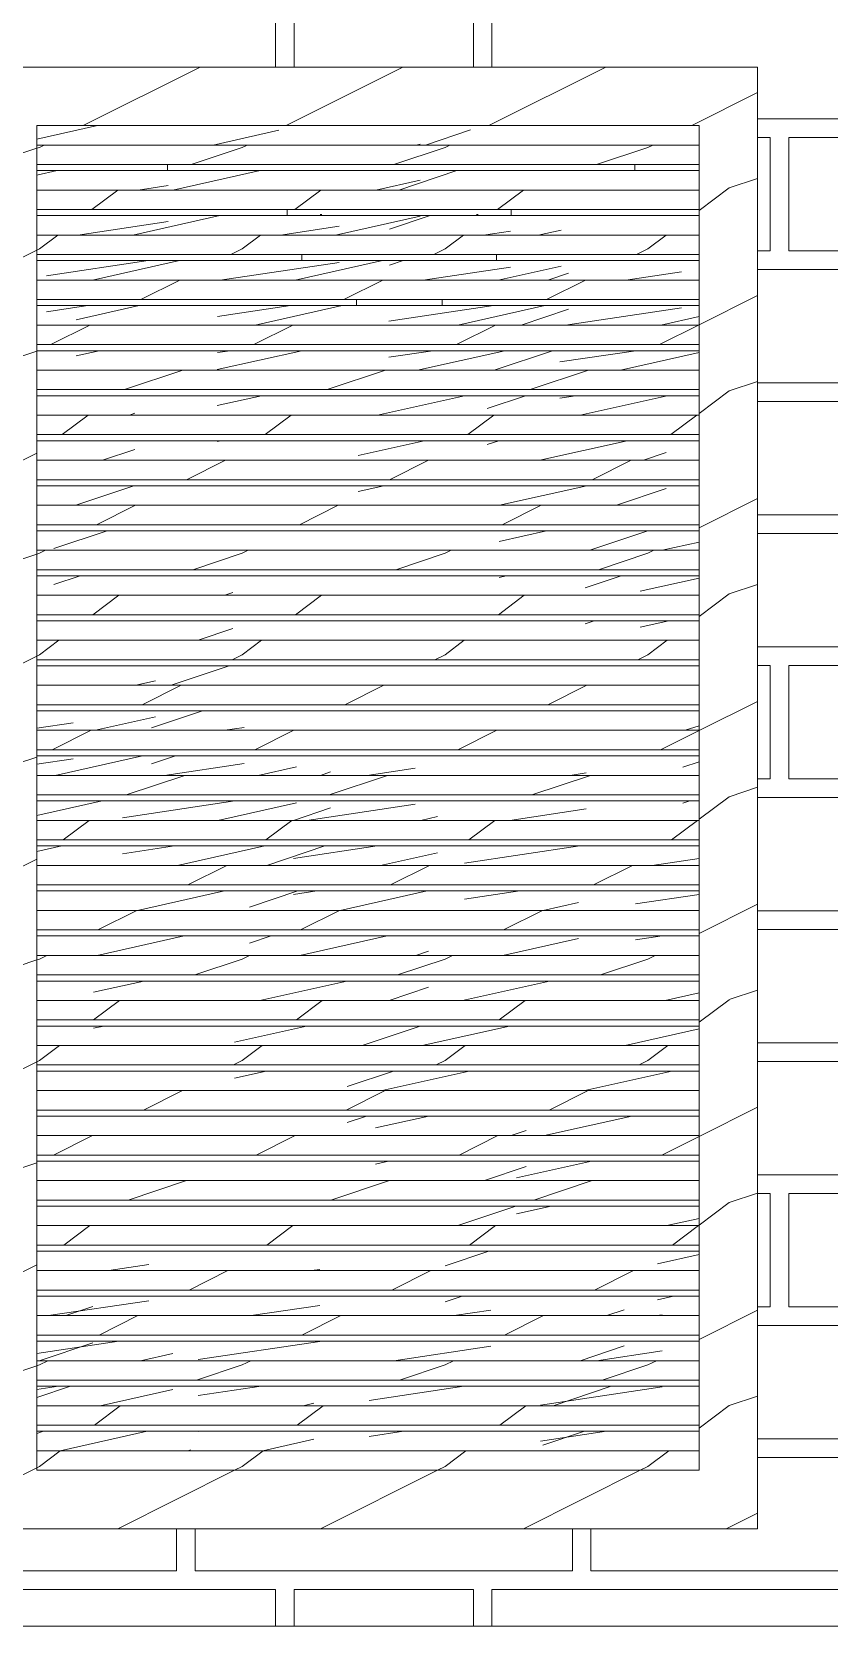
# Model space of a CAD drawing. Header units: millimetres. Extents: x 13463 to 25661, y -8446 to 5210.
# Drawn here: x 15217 to 15626, y 160 to 978 of the extents above; entities that cross this region are included whole.
import ezdxf

# ---------------------------------------------------------------- set-up
doc = ezdxf.new("R2010")
doc.units = ezdxf.units.MM
doc.layers.add('A-GENM', color=13, linetype='Continuous', lineweight=9)
doc.layers.add('G-IMPT', color=8, linetype='Continuous', lineweight=9)
pattern_1 = [(216.87, (13388.3, -247.58), (312.37463, 208.25056), [52.063, -468.563]), (206.565, (13450.776, -278.82), (-104.1248, -104.12465), [116.415, -116.415]), (198.435, (13450.776, -330.88), (-208.2495, -104.1248), [65.854, -263.418])]

# ---------------------------------------------------------------- blocks, each defined once
blk = doc.blocks.new('CRT_MGN_COZ_Fogão a lenha completo - CRT_MGN_COZ_Fogão a lenha completo-5005769-VISTA FRONTAL BANCADA CHURRASQUEIRA')
at = {"layer": 'A-GENM'}
h = blk.add_hatch(dxfattribs=at)
h.set_pattern_fill('FP_64', color=256, style=0, pattern_type=2)
h.set_pattern_definition([(180, (15189.65, 594.52), (-3e-14, 270.937), [193.675, -9.525]), (180, (15189.65, 652.73), (3e-14, 270.937), [193.675, -9.525]), (90, (15189.65, 594.52), (203.2, -1e-14), [58.21, -212.728]), (90, (14995.98, 594.52), (203.2, -1e-14), [58.21, -212.728]), (180, (15037.25, 662.26), (3e-14, 270.937), [193.675, -9.525, 92.075, -9.525]), (180, (15037.25, 720.47), (3e-14, 270.937), [193.675, -9.525, 92.075, -9.525]), (90, (15037.25, 662.26), (304.8, -2e-14), [58.21, -212.73]), (90, (14843.58, 662.26), (304.8, -2e-14), [58.21, -212.73]), (90, (14834.05, 662.26), (304.8, -2e-14), [58.21, -212.73]), (90, (14741.98, 662.26), (304.8, -2e-14), [58.21, -212.728]), (180, (15088.05, 730), (3e-14, 270.937), [193.675, -9.525]), (180, (15088.05, 788.2), (3e-14, 270.937), [193.675, -9.525]), (90, (15088.05, 730), (203.2, -1e-14), [58.21, -212.728]), (90, (14894.38, 730), (203.2, -1e-14), [58.21, -212.728]), (180, (15037.25, 797.73), (-3e-14, 270.937), [193.675, -9.525, 92.075, -9.525]), (180, (15037.25, 855.94), (3e-14, 270.937), [193.675, -9.525, 92.075, -9.525]), (90, (15037.25, 797.73), (304.8, -2e-14), [58.21, -212.73]), (90, (14843.58, 797.73), (304.8, -2e-14), [58.21, -212.73]), (90, (14834.05, 797.73), (304.8, -2e-14), [58.21, -212.73]), (90, (14741.98, 797.73), (304.8, -2e-14), [58.21, -212.728])])
h.paths.add_polyline_path([(16489.65, 160), (16489.65, 1010), (13889.65, 1010), (13889.65, 160), (15835.83, 160)])
h.paths.add_polyline_path([(13939.65, 210), (13934.65, 210), (13934.65, 960), (14334.65, 960), (14334.65, 952.73), (14339.65, 952.73), (14339.65, 960), (14739.65, 960), (14739.65, 210), (13964.65, 210)])
h.paths.add_polyline_path([(15189.65, 210), (14784.65, 210), (14784.65, 960), (15184.65, 960), (15184.65, 952.73), (15189.65, 952.73), (15189.65, 960), (15589.65, 960), (15589.65, 210), (15219.65, 210)])
h.paths.add_polyline_path([(15664.65, 210), (15634.65, 210), (15634.65, 960), (16034.65, 960), (16034.65, 952.73), (16039.65, 952.73), (16039.65, 960), (16439.65, 960), (16439.65, 210), (15835.83, 210)])
h = blk.add_hatch(dxfattribs=at)
h.set_pattern_fill('FP_33', color=256, style=0, pattern_type=2)
h.set_pattern_definition(pattern_1)
h.paths.add_polyline_path([(15189.65, 210), (15589.65, 210), (15589.65, 960), (15189.65, 960), (15189.65, 217.46)])
h.paths.add_polyline_path([(15501.15, 240), (15219.65, 240), (15219.65, 930), (15559.65, 930), (15559.65, 240)])
h = blk.add_hatch(dxfattribs=at)
h.set_pattern_fill('FP_61', color=256, style=0, pattern_type=2)
h.set_pattern_definition([(198.542, (13388.301, 122.267), (294.40488, 87.105235), [43.93, -395.373]), (192.604, (13450.776, 108.297), (-135.85854, -53.66103), [106.696, -106.696]), (188.479, (13450.776, 85.014), (-224.54794, -48.99643), [63.165, -252.661])])
h.paths.add_polyline_path([(15559.65, 920), (15559.65, 930), (15219.65, 930), (15219.65, 920), (15549.65, 920)])
h = blk.add_hatch(dxfattribs=at)
h.set_pattern_fill('FP_33', color=256, style=0, pattern_type=2)
h.set_pattern_definition(pattern_1)
h.paths.add_polyline_path([(15219.65, 910), (15559.65, 910), (15559.65, 920), (15219.65, 920), (15219.65, 919.53)])
h = blk.add_hatch(dxfattribs=at)
h.set_pattern_fill('FP_32', color=256, style=0, pattern_type=2)
h.set_pattern_definition([(198.542, (13388.301, 103.784), (294.40488, 87.105235), [43.93, -395.373]), (192.604, (13450.776, 89.814), (-135.85854, -53.66103), [106.696, -106.696]), (188.479, (13450.776, 66.531), (-224.54794, -48.99643), [63.165, -252.661])])
h.paths.add_polyline_path([(15559.65, 896.9), (15559.65, 906.9), (15219.65, 906.9), (15219.65, 896.9), (15542.99, 896.9)])
h = blk.add_hatch(dxfattribs=at)
h.set_pattern_fill('FP_33', color=256, style=0, pattern_type=2)
h.set_pattern_definition(pattern_1)
h.paths.add_polyline_path([(15407.02, 886.9), (15559.65, 886.9), (15559.65, 896.9), (15219.65, 896.9), (15219.65, 886.9), (15396.56, 886.9)])
h = blk.add_hatch(dxfattribs=at)
h.set_pattern_fill('FP_34', color=256, style=0, pattern_type=2)
h.set_pattern_definition([(198.542, (13388.301, 85.301), (294.40488, 87.105235), [43.93, -395.373]), (192.604, (13450.776, 71.33), (-135.85854, -53.66103), [106.696, -106.696]), (188.479, (13450.776, 48.048), (-224.54794, -48.99643), [63.165, -252.661])])
h.paths.add_polyline_path([(15559.65, 873.79), (15559.65, 883.79), (15219.65, 883.79), (15219.65, 873.79), (15542.99, 873.79)])
h = blk.add_hatch(dxfattribs=at)
h.set_pattern_fill('FP_33', color=256, style=0, pattern_type=2)
h.set_pattern_definition(pattern_1)
h.paths.add_polyline_path([(15559.65, 863.79), (15559.65, 873.79), (15219.65, 873.79), (15219.65, 863.79), (15542.99, 863.79)])
h = blk.add_hatch(dxfattribs=at)
h.set_pattern_fill('FP_35', color=256, style=0, pattern_type=2)
h.set_pattern_definition([(198.542, (13388.301, 66.818), (294.40488, 87.105235), [43.93, -395.373]), (192.604, (13450.776, 52.848), (-135.85854, -53.66103), [106.696, -106.696]), (188.479, (13450.776, 29.565), (-224.54794, -48.99643), [63.165, -252.661])])
h.paths.add_polyline_path([(15459.32, 850.69), (15559.65, 850.69), (15559.65, 860.69), (15219.65, 860.69), (15219.65, 850.69), (15417.48, 850.69)])
h = blk.add_hatch(dxfattribs=at)
h.set_pattern_fill('FP_33', color=256, style=0, pattern_type=2)
h.set_pattern_definition(pattern_1)
h.paths.add_polyline_path([(15559.65, 840.69), (15559.65, 850.69), (15219.65, 850.69), (15219.65, 840.69), (15501.15, 840.69)])
h = blk.add_hatch(dxfattribs=at)
h.set_pattern_fill('FP_36', color=256, style=0, pattern_type=2)
h.set_pattern_definition([(198.542, (13388.301, 48.336), (294.40488, 87.105235), [43.93, -395.373]), (192.604, (13450.776, 34.366), (-135.85854, -53.66103), [106.696, -106.696]), (188.479, (13450.776, 11.083), (-224.54794, -48.99643), [63.165, -252.661])])
h.paths.add_polyline_path([(15559.65, 827.59), (15559.65, 837.59), (15219.65, 837.59), (15219.65, 827.59), (15501.15, 827.59)])
h = blk.add_hatch(dxfattribs=at)
h.set_pattern_fill('FP_33', color=256, style=0, pattern_type=2)
h.set_pattern_definition(pattern_1)
h.paths.add_polyline_path([(15559.65, 817.59), (15559.65, 827.59), (15219.65, 827.59), (15219.65, 817.59), (15501.15, 817.59)])
h = blk.add_hatch(dxfattribs=at)
h.set_pattern_fill('FP_37', color=256, style=0, pattern_type=2)
h.set_pattern_definition([(198.542, (13388.301, 29.853), (294.40488, 87.105235), [43.93, -395.373]), (192.604, (13450.776, 15.883), (-135.85854, -53.66103), [106.696, -106.696]), (188.479, (13450.776, -7.4), (-224.54794, -48.99643), [63.165, -252.661])])
h.paths.add_polyline_path([(15559.65, 804.48), (15559.65, 814.48), (15219.65, 814.48), (15219.65, 804.48), (15501.15, 804.48)])
h = blk.add_hatch(dxfattribs=at)
h.set_pattern_fill('FP_33', color=256, style=0, pattern_type=2)
h.set_pattern_definition(pattern_1)
h.paths.add_polyline_path([(15559.65, 794.48), (15559.65, 804.48), (15219.65, 804.48), (15219.65, 794.48), (15501.15, 794.48)])
h = blk.add_hatch(dxfattribs=at)
h.set_pattern_fill('FP_38', color=256, style=0, pattern_type=2)
h.set_pattern_definition([(198.542, (13388.301, 11.37), (294.40488, 87.105235), [43.93, -395.373]), (192.604, (13450.776, -2.6), (-135.85854, -53.66103), [106.696, -106.696]), (188.479, (13450.776, -25.883), (-224.54794, -48.99643), [63.165, -252.661])])
h.paths.add_polyline_path([(15559.65, 781.38), (15559.65, 791.38), (15219.65, 791.38), (15219.65, 781.38), (15501.15, 781.38)])
h = blk.add_hatch(dxfattribs=at)
h.set_pattern_fill('FP_33', color=256, style=0, pattern_type=2)
h.set_pattern_definition(pattern_1)
h.paths.add_polyline_path([(15559.65, 771.38), (15559.65, 781.38), (15219.65, 781.38), (15219.65, 771.38), (15501.15, 771.38)])
h = blk.add_hatch(dxfattribs=at)
h.set_pattern_fill('FP_39', color=256, style=0, pattern_type=2)
h.set_pattern_definition([(198.542, (13388.301, -7.113), (294.40488, 87.105235), [43.93, -395.373]), (192.604, (13450.776, -21.083), (-135.85854, -53.66103), [106.696, -106.696]), (188.479, (13450.776, -44.366), (-224.54794, -48.99643), [63.165, -252.661])])
h.paths.add_polyline_path([(15559.65, 758.28), (15559.65, 768.28), (15219.65, 768.28), (15219.65, 758.28), (15501.15, 758.28)])
h = blk.add_hatch(dxfattribs=at)
h.set_pattern_fill('FP_33', color=256, style=0, pattern_type=2)
h.set_pattern_definition(pattern_1)
h.paths.add_polyline_path([(15559.65, 748.28), (15559.65, 758.28), (15219.65, 758.28), (15219.65, 748.28), (15501.15, 748.28)])
h = blk.add_hatch(dxfattribs=at)
h.set_pattern_fill('FP_40', color=256, style=0, pattern_type=2)
h.set_pattern_definition([(198.542, (13388.301, -25.595), (294.40488, 87.105235), [43.93, -395.373]), (192.604, (13450.776, -39.565), (-135.85854, -53.66103), [106.696, -106.696]), (188.479, (13450.776, -62.848), (-224.54794, -48.99643), [63.165, -252.661])])
h.paths.add_polyline_path([(15559.65, 735.17), (15559.65, 745.17), (15219.65, 745.17), (15219.65, 735.17), (15501.15, 735.17)])
h = blk.add_hatch(dxfattribs=at)
h.set_pattern_fill('FP_33', color=256, style=0, pattern_type=2)
h.set_pattern_definition(pattern_1)
h.paths.add_polyline_path([(15501.15, 725.17), (15559.65, 725.17), (15559.65, 735.17), (15219.65, 735.17), (15219.65, 725.17)])
h = blk.add_hatch(dxfattribs=at)
h.set_pattern_fill('FP_41', color=256, style=0, pattern_type=2)
h.set_pattern_definition([(198.542, (13388.301, -44.078), (294.40488, 87.105235), [43.93, -395.373]), (192.604, (13450.776, -58.048), (-135.85854, -53.66103), [106.696, -106.696]), (188.479, (13450.776, -81.331), (-224.54794, -48.99643), [63.165, -252.661])])
h.paths.add_polyline_path([(15501.15, 712.07), (15559.65, 712.07), (15559.65, 722.07), (15219.65, 722.07), (15219.65, 712.07)])
h = blk.add_hatch(dxfattribs=at)
h.set_pattern_fill('FP_33', color=256, style=0, pattern_type=2)
h.set_pattern_definition(pattern_1)
h.paths.add_polyline_path([(15501.15, 702.07), (15559.65, 702.07), (15559.65, 712.07), (15219.65, 712.07), (15219.65, 702.07)])
h = blk.add_hatch(dxfattribs=at)
h.set_pattern_fill('FP_42', color=256, style=0, pattern_type=2)
h.set_pattern_definition([(198.542, (13388.301, -62.561), (294.40488, 87.105235), [43.93, -395.373]), (192.604, (13450.776, -76.53), (-135.85854, -53.66103), [106.696, -106.696]), (188.479, (13450.776, -99.814), (-224.54794, -48.99643), [63.165, -252.661])])
h.paths.add_polyline_path([(15501.15, 688.97), (15559.65, 688.97), (15559.65, 698.97), (15219.65, 698.97), (15219.65, 688.97)])
h = blk.add_hatch(dxfattribs=at)
h.set_pattern_fill('FP_33', color=256, style=0, pattern_type=2)
h.set_pattern_definition(pattern_1)
h.paths.add_polyline_path([(15501.15, 678.97), (15559.65, 678.97), (15559.65, 688.97), (15219.65, 688.97), (15219.65, 678.97)])
h = blk.add_hatch(dxfattribs=at)
h.set_pattern_fill('FP_43', color=256, style=0, pattern_type=2)
h.set_pattern_definition([(198.542, (13388.301, -81.044), (294.40488, 87.105235), [43.93, -395.373]), (192.604, (13450.776, -95.014), (-135.85854, -53.66103), [106.696, -106.696]), (188.479, (13450.776, -118.297), (-224.54794, -48.99643), [63.165, -252.661])])
h.paths.add_polyline_path([(15501.15, 665.86), (15559.65, 665.86), (15559.65, 675.86), (15219.65, 675.86), (15219.65, 665.86)])
h = blk.add_hatch(dxfattribs=at)
h.set_pattern_fill('FP_33', color=256, style=0, pattern_type=2)
h.set_pattern_definition(pattern_1)
h.paths.add_polyline_path([(15501.15, 655.86), (15559.65, 655.86), (15559.65, 665.86), (15219.65, 665.86), (15219.65, 655.86)])
h = blk.add_hatch(dxfattribs=at)
h.set_pattern_fill('FP_44', color=256, style=0, pattern_type=2)
h.set_pattern_definition([(198.542, (13388.301, -99.527), (294.40488, 87.105235), [43.93, -395.373]), (192.604, (13450.776, -113.496), (-135.85854, -53.66103), [106.696, -106.696]), (188.479, (13450.776, -136.779), (-224.54794, -48.99643), [63.165, -252.661])])
h.paths.add_polyline_path([(15501.15, 642.76), (15559.65, 642.76), (15559.65, 652.76), (15219.65, 652.76), (15219.65, 642.76)])
h = blk.add_hatch(dxfattribs=at)
h.set_pattern_fill('FP_33', color=256, style=0, pattern_type=2)
h.set_pattern_definition(pattern_1)
h.paths.add_polyline_path([(15501.15, 632.76), (15559.65, 632.76), (15559.65, 642.76), (15219.65, 642.76), (15219.65, 632.76)])
h = blk.add_hatch(dxfattribs=at)
h.set_pattern_fill('FP_45', color=256, style=0, pattern_type=2)
h.set_pattern_definition([(198.542, (13388.301, -118.009), (294.40488, 87.105235), [43.93, -395.373]), (192.604, (13450.776, -131.98), (-135.85854, -53.66103), [106.696, -106.696]), (188.479, (13450.776, -155.262), (-224.54794, -48.99643), [63.165, -252.661])])
h.paths.add_polyline_path([(15501.15, 619.66), (15559.65, 619.66), (15559.65, 629.66), (15219.65, 629.66), (15219.65, 619.66)])
h = blk.add_hatch(dxfattribs=at)
h.set_pattern_fill('FP_33', color=256, style=0, pattern_type=2)
h.set_pattern_definition(pattern_1)
h.paths.add_polyline_path([(15501.15, 609.66), (15559.65, 609.66), (15559.65, 619.66), (15219.65, 619.66), (15219.65, 609.66)])
h = blk.add_hatch(dxfattribs=at)
h.set_pattern_fill('FP_46', color=256, style=0, pattern_type=2)
h.set_pattern_definition([(198.542, (13388.301, -136.492), (294.40488, 87.105235), [43.93, -395.373]), (192.604, (13450.776, -150.462), (-135.85854, -53.66103), [106.696, -106.696]), (188.479, (13450.776, -173.745), (-224.54794, -48.99643), [63.165, -252.661])])
h.paths.add_polyline_path([(15219.65, 596.55), (15559.65, 596.55), (15559.65, 606.55), (15219.65, 606.55)])
h = blk.add_hatch(dxfattribs=at)
h.set_pattern_fill('FP_33', color=256, style=0, pattern_type=2)
h.set_pattern_definition(pattern_1)
h.paths.add_polyline_path([(15501.15, 586.55), (15559.65, 586.55), (15559.65, 596.55), (15219.65, 596.55), (15219.65, 586.55)])
h = blk.add_hatch(dxfattribs=at)
h.set_pattern_fill('FP_47', color=256, style=0, pattern_type=2)
h.set_pattern_definition([(198.542, (13388.301, -154.975), (294.40488, 87.105235), [43.93, -395.373]), (192.604, (13450.776, -168.945), (-135.85854, -53.66103), [106.696, -106.696]), (188.479, (13450.776, -192.228), (-224.54794, -48.99643), [63.165, -252.661])])
h.paths.add_polyline_path([(15501.15, 573.45), (15559.65, 573.45), (15559.65, 583.45), (15219.65, 583.45), (15219.65, 573.45)])
h = blk.add_hatch(dxfattribs=at)
h.set_pattern_fill('FP_33', color=256, style=0, pattern_type=2)
h.set_pattern_definition(pattern_1)
h.paths.add_polyline_path([(15501.15, 563.45), (15559.65, 563.45), (15559.65, 573.45), (15219.65, 573.45), (15219.65, 563.45)])
h = blk.add_hatch(dxfattribs=at)
h.set_pattern_fill('FP_48', color=256, style=0, pattern_type=2)
h.set_pattern_definition([(198.542, (13388.301, -173.458), (294.40488, 87.105235), [43.93, -395.373]), (192.604, (13450.776, -187.427), (-135.85854, -53.66103), [106.696, -106.696]), (188.479, (13450.776, -210.71), (-224.54794, -48.99643), [63.165, -252.661])])
h.paths.add_polyline_path([(15501.15, 550.34), (15559.65, 550.34), (15559.65, 560.34), (15219.65, 560.34), (15219.65, 550.34)])
h = blk.add_hatch(dxfattribs=at)
h.set_pattern_fill('FP_33', color=256, style=0, pattern_type=2)
h.set_pattern_definition(pattern_1)
h.paths.add_polyline_path([(15501.15, 540.34), (15559.65, 540.34), (15559.65, 550.34), (15219.65, 550.34), (15219.65, 540.34)])
h = blk.add_hatch(dxfattribs=at)
h.set_pattern_fill('FP_49', color=256, style=0, pattern_type=2)
h.set_pattern_definition([(198.542, (13388.301, -191.94), (294.40488, 87.105235), [43.93, -395.373]), (192.604, (13450.776, -205.91), (-135.85854, -53.66103), [106.696, -106.696]), (188.479, (13450.776, -229.193), (-224.54794, -48.99643), [63.165, -252.661])])
h.paths.add_polyline_path([(15501.15, 527.24), (15559.65, 527.24), (15559.65, 537.24), (15219.65, 537.24), (15219.65, 527.24)])
h = blk.add_hatch(dxfattribs=at)
h.set_pattern_fill('FP_33', color=256, style=0, pattern_type=2)
h.set_pattern_definition(pattern_1)
h.paths.add_polyline_path([(15501.15, 517.24), (15559.65, 517.24), (15559.65, 527.24), (15219.65, 527.24), (15219.65, 517.24)])
h = blk.add_hatch(dxfattribs=at)
h.set_pattern_fill('FP_50', color=256, style=0, pattern_type=2)
h.set_pattern_definition([(198.542, (13388.301, -210.423), (294.40488, 87.105235), [43.93, -395.373]), (192.604, (13450.776, -224.393), (-135.85854, -53.66103), [106.696, -106.696]), (188.479, (13450.776, -247.676), (-224.54794, -48.99643), [63.165, -252.661])])
h.paths.add_polyline_path([(15501.15, 504.14), (15559.65, 504.14), (15559.65, 514.14), (15219.65, 514.14), (15219.65, 504.14), (15483.79, 504.14)])
h = blk.add_hatch(dxfattribs=at)
h.set_pattern_fill('FP_33', color=256, style=0, pattern_type=2)
h.set_pattern_definition(pattern_1)
h.paths.add_polyline_path([(15501.15, 494.14), (15559.65, 494.14), (15559.65, 504.14), (15219.65, 504.14), (15219.65, 494.14)])
h = blk.add_hatch(dxfattribs=at)
h.set_pattern_fill('FP_51', color=256, style=0, pattern_type=2)
h.set_pattern_definition([(198.542, (13388.301, -228.906), (294.40488, 87.105235), [43.93, -395.373]), (192.604, (13450.776, -242.876), (-135.85854, -53.66103), [106.696, -106.696]), (188.479, (13450.776, -266.159), (-224.54794, -48.99643), [63.165, -252.661])])
h.paths.add_polyline_path([(15501.15, 481.03), (15559.65, 481.03), (15559.65, 491.03), (15219.65, 491.03), (15219.65, 481.03), (15460.69, 481.03)])
h = blk.add_hatch(dxfattribs=at)
h.set_pattern_fill('FP_33', color=256, style=0, pattern_type=2)
h.set_pattern_definition(pattern_1)
h.paths.add_polyline_path([(15219.65, 471.03), (15559.65, 471.03), (15559.65, 481.03), (15219.65, 481.03), (15219.65, 472.76)])
h = blk.add_hatch(dxfattribs=at)
h.set_pattern_fill('FP_52', color=256, style=0, pattern_type=2)
h.set_pattern_definition([(198.542, (13388.301, -247.389), (294.40488, 87.105235), [43.93, -395.373]), (192.604, (13450.776, -261.358), (-135.85854, -53.66103), [106.696, -106.696]), (188.479, (13450.776, -284.641), (-224.54794, -48.99643), [63.165, -252.661])])
h.paths.add_polyline_path([(15501.15, 457.93), (15559.65, 457.93), (15559.65, 467.93), (15219.65, 467.93), (15219.65, 457.93), (15437.58, 457.93)])
h = blk.add_hatch(dxfattribs=at)
h.set_pattern_fill('FP_33', color=256, style=0, pattern_type=2)
h.set_pattern_definition(pattern_1)
h.paths.add_polyline_path([(15501.15, 447.93), (15559.65, 447.93), (15559.65, 457.93), (15219.65, 457.93), (15219.65, 447.93)])
h = blk.add_hatch(dxfattribs=at)
h.set_pattern_fill('FP_53', color=256, style=0, pattern_type=2)
h.set_pattern_definition([(198.542, (13388.301, -265.871), (294.40488, 87.105235), [43.93, -395.373]), (192.604, (13450.776, -279.84), (-135.85854, -53.66103), [106.696, -106.696]), (188.479, (13450.776, -303.124), (-224.54794, -48.99643), [63.165, -252.661])])
h.paths.add_polyline_path([(15501.15, 434.83), (15559.65, 434.83), (15559.65, 444.83), (15219.65, 444.83), (15219.65, 434.83), (15414.48, 434.83)])
h = blk.add_hatch(dxfattribs=at)
h.set_pattern_fill('FP_33', color=256, style=0, pattern_type=2)
h.set_pattern_definition(pattern_1)
h.paths.add_polyline_path([(15501.15, 424.83), (15559.65, 424.83), (15559.65, 434.83), (15219.65, 434.83), (15219.65, 424.83)])
h = blk.add_hatch(dxfattribs=at)
h.set_pattern_fill('FP_54', color=256, style=0, pattern_type=2)
h.set_pattern_definition([(198.542, (13388.301, -284.354), (294.40488, 87.105235), [43.93, -395.373]), (192.604, (13450.776, -298.324), (-135.85854, -53.66103), [106.696, -106.696]), (188.479, (13450.776, -321.607), (-224.54794, -48.99643), [63.165, -252.661])])
h.paths.add_polyline_path([(15501.15, 411.72), (15559.65, 411.72), (15559.65, 421.72), (15219.65, 421.72), (15219.65, 411.72), (15391.37, 411.72)])
h = blk.add_hatch(dxfattribs=at)
h.set_pattern_fill('FP_33', color=256, style=0, pattern_type=2)
h.set_pattern_definition(pattern_1)
h.paths.add_polyline_path([(15501.15, 401.72), (15559.65, 401.72), (15559.65, 411.72), (15219.65, 411.72), (15219.65, 401.72)])
h = blk.add_hatch(dxfattribs=at)
h.set_pattern_fill('FP_55', color=256, style=0, pattern_type=2)
h.set_pattern_definition([(198.542, (13388.301, -302.837), (294.40488, 87.105235), [43.93, -395.373]), (192.604, (13450.776, -316.807), (-135.85854, -53.66103), [106.696, -106.696]), (188.479, (13450.776, -340.09), (-224.54794, -48.99643), [63.165, -252.661])])
h.paths.add_polyline_path([(15501.15, 388.62), (15559.65, 388.62), (15559.65, 398.62), (15219.65, 398.62), (15219.65, 388.62), (15368.27, 388.62)])
h = blk.add_hatch(dxfattribs=at)
h.set_pattern_fill('FP_33', color=256, style=0, pattern_type=2)
h.set_pattern_definition(pattern_1)
h.paths.add_polyline_path([(15501.15, 378.62), (15559.65, 378.62), (15559.65, 388.62), (15219.65, 388.62), (15219.65, 378.62)])
h = blk.add_hatch(dxfattribs=at)
h.set_pattern_fill('FP_56', color=256, style=0, pattern_type=2)
h.set_pattern_definition([(198.542, (13388.301, -321.32), (294.40488, 87.105235), [43.93, -395.373]), (192.604, (13450.776, -335.29), (-135.85854, -53.66103), [106.696, -106.696]), (188.479, (13450.776, -358.573), (-224.54794, -48.99643), [63.165, -252.661])])
h.paths.add_polyline_path([(15501.15, 365.52), (15559.65, 365.52), (15559.65, 375.52), (15219.65, 375.52), (15219.65, 365.52), (15345.17, 365.52)])
h = blk.add_hatch(dxfattribs=at)
h.set_pattern_fill('FP_33', color=256, style=0, pattern_type=2)
h.set_pattern_definition(pattern_1)
h.paths.add_polyline_path([(15501.15, 355.52), (15559.65, 355.52), (15559.65, 365.52), (15219.65, 365.52), (15219.65, 355.52)])
h = blk.add_hatch(dxfattribs=at)
h.set_pattern_fill('FP_57', color=256, style=0, pattern_type=2)
h.set_pattern_definition([(198.542, (13388.301, -339.802), (294.40488, 87.105235), [43.93, -395.373]), (192.604, (13450.776, -353.772), (-135.85854, -53.66103), [106.696, -106.696]), (188.479, (13450.776, -377.055), (-224.54794, -48.99643), [63.165, -252.661])])
h.paths.add_polyline_path([(15219.65, 342.41), (15559.65, 342.41), (15559.65, 352.41), (15219.65, 352.41)])
h = blk.add_hatch(dxfattribs=at)
h.set_pattern_fill('FP_33', color=256, style=0, pattern_type=2)
h.set_pattern_definition(pattern_1)
h.paths.add_polyline_path([(15501.15, 332.41), (15559.65, 332.41), (15559.65, 342.41), (15219.65, 342.41), (15219.65, 332.41)])
h = blk.add_hatch(dxfattribs=at)
h.set_pattern_fill('FP_58', color=256, style=0, pattern_type=2)
h.set_pattern_definition([(198.542, (13388.301, -358.285), (294.40488, 87.105235), [43.93, -395.373]), (192.604, (13450.776, -372.255), (-135.85854, -53.66103), [106.696, -106.696]), (188.479, (13450.776, -395.538), (-224.54794, -48.99643), [63.165, -252.661])])
h.paths.add_polyline_path([(15501.15, 319.31), (15559.65, 319.31), (15559.65, 329.31), (15219.65, 329.31), (15219.65, 319.31), (15298.96, 319.31)])
h = blk.add_hatch(dxfattribs=at)
h.set_pattern_fill('FP_33', color=256, style=0, pattern_type=2)
h.set_pattern_definition(pattern_1)
h.paths.add_polyline_path([(15501.15, 309.31), (15559.65, 309.31), (15559.65, 319.31), (15219.65, 319.31), (15219.65, 309.31)])
h = blk.add_hatch(dxfattribs=at)
h.set_pattern_fill('FP_59', color=256, style=0, pattern_type=2)
h.set_pattern_definition([(198.542, (13388.301, -376.768), (294.40488, 87.105235), [43.93, -395.373]), (192.604, (13450.776, -390.738), (-135.85854, -53.66103), [106.696, -106.696]), (188.479, (13450.776, -414.021), (-224.54794, -48.99643), [63.165, -252.661])])
h.paths.add_polyline_path([(15501.15, 296.21), (15559.65, 296.21), (15559.65, 306.21), (15219.65, 306.21), (15219.65, 296.21), (15275.86, 296.21)])
h = blk.add_hatch(dxfattribs=at)
h.set_pattern_fill('FP_33', color=256, style=0, pattern_type=2)
h.set_pattern_definition(pattern_1)
h.paths.add_polyline_path([(15501.15, 286.21), (15559.65, 286.21), (15559.65, 296.21), (15219.65, 296.21), (15219.65, 286.21)])
h = blk.add_hatch(dxfattribs=at)
h.set_pattern_fill('FP_60', color=256, style=0, pattern_type=2)
h.set_pattern_definition([(198.542, (13388.301, -395.251), (294.40488, 87.105235), [43.93, -395.373]), (192.604, (13450.776, -409.22), (-135.85854, -53.66103), [106.696, -106.696]), (188.479, (13450.776, -432.504), (-224.54794, -48.99643), [63.165, -252.661])])
h.paths.add_polyline_path([(15501.15, 273.1), (15559.65, 273.1), (15559.65, 283.1), (15219.65, 283.1), (15219.65, 273.1), (15252.75, 273.1)])
h = blk.add_hatch(dxfattribs=at)
h.set_pattern_fill('FP_33', color=256, style=0, pattern_type=2)
h.set_pattern_definition(pattern_1)
h.paths.add_polyline_path([(15501.15, 263.1), (15559.65, 263.1), (15559.65, 273.1), (15219.65, 273.1), (15219.65, 263.1)])
h = blk.add_hatch(dxfattribs=at)
h.set_pattern_fill('FP_62', color=256, style=0, pattern_type=2)
h.set_pattern_definition([(198.542, (13388.301, -413.733), (294.40488, 87.105235), [43.93, -395.373]), (192.604, (13450.776, -427.703), (-135.85854, -53.66103), [106.696, -106.696]), (188.479, (13450.776, -450.986), (-224.54794, -48.99643), [63.165, -252.661])])
h.paths.add_polyline_path([(15501.15, 250), (15559.65, 250), (15559.65, 260), (15219.65, 260), (15219.65, 250), (15229.65, 250)])
h = blk.add_hatch(dxfattribs=at)
h.set_pattern_fill('FP_33', color=256, style=0, pattern_type=2)
h.set_pattern_definition(pattern_1)
h.paths.add_polyline_path([(15501.15, 240), (15559.65, 240), (15559.65, 250), (15219.65, 250), (15219.65, 240)])
for p, q in [((15589.65, 960), (15189.65, 960)), ((15589.65, 210), (15589.65, 960)), ((15219.65, 920), (15219.65, 930)), ((15219.65, 930), (15559.65, 930)), ((15219.65, 240), (15219.65, 930)), ((15559.65, 930), (15559.65, 240)), ((15219.65, 910), (15219.65, 920)), ((15219.65, 920), (15559.65, 920)), ((15559.65, 920), (15559.65, 910)), ((15559.65, 910), (15219.65, 910)), ((15219.65, 896.9), (15219.65, 906.9)), ((15559.65, 906.9), (15219.65, 906.9)), ((15219.65, 886.9), (15219.65, 896.9)), ((15219.65, 896.9), (15559.65, 896.9)), ((15559.65, 896.9), (15559.65, 886.9)), ((15559.65, 886.9), (15219.65, 886.9)), ((15219.65, 873.79), (15219.65, 883.79)), ((15559.65, 883.79), (15219.65, 883.79)), ((15219.65, 863.79), (15219.65, 873.79)), ((15219.65, 873.79), (15559.65, 873.79)), ((15559.65, 873.79), (15559.65, 863.79)), ((15559.65, 863.79), (15219.65, 863.79)), ((15219.65, 850.69), (15219.65, 860.69)), ((15559.65, 860.69), (15219.65, 860.69)), ((15219.65, 840.69), (15219.65, 850.69)), ((15219.65, 850.69), (15559.65, 850.69)), ((15559.65, 850.69), (15559.65, 840.69)), ((15559.65, 840.69), (15219.65, 840.69)), ((15219.65, 827.59), (15219.65, 837.59)), ((15559.65, 837.59), (15219.65, 837.59)), ((15219.65, 817.59), (15219.65, 827.59)), ((15219.65, 827.59), (15559.65, 827.59)), ((15559.65, 827.59), (15559.65, 817.59)), ((15559.65, 817.59), (15219.65, 817.59)), ((15219.65, 804.48), (15219.65, 814.48)), ((15559.65, 814.48), (15219.65, 814.48)), ((15219.65, 794.48), (15219.65, 804.48)), ((15219.65, 804.48), (15559.65, 804.48)), ((15559.65, 804.48), (15559.65, 794.48)), ((15559.65, 794.48), (15219.65, 794.48)), ((15219.65, 781.38), (15219.65, 791.38)), ((15559.65, 791.38), (15219.65, 791.38)), ((15219.65, 771.38), (15219.65, 781.38)), ((15219.65, 781.38), (15559.65, 781.38)), ((15559.65, 781.38), (15559.65, 771.38)), ((15559.65, 771.38), (15219.65, 771.38)), ((15219.65, 758.28), (15219.65, 768.28)), ((15559.65, 768.28), (15219.65, 768.28)), ((15219.65, 748.28), (15219.65, 758.28)), ((15219.65, 758.28), (15559.65, 758.28)), ((15559.65, 758.28), (15559.65, 748.28)), ((15559.65, 748.28), (15219.65, 748.28)), ((15219.65, 735.17), (15219.65, 745.17)), ((15559.65, 745.17), (15219.65, 745.17)), ((15219.65, 725.17), (15219.65, 735.17)), ((15219.65, 735.17), (15559.65, 735.17)), ((15559.65, 735.17), (15559.65, 725.17)), ((15559.65, 725.17), (15219.65, 725.17)), ((15219.65, 712.07), (15219.65, 722.07)), ((15559.65, 722.07), (15219.65, 722.07)), ((15219.65, 702.07), (15219.65, 712.07)), ((15219.65, 712.07), (15559.65, 712.07)), ((15559.65, 712.07), (15559.65, 702.07)), ((15559.65, 702.07), (15219.65, 702.07)), ((15219.65, 688.97), (15219.65, 698.97)), ((15559.65, 698.97), (15219.65, 698.97)), ((15219.65, 678.97), (15219.65, 688.97)), ((15219.65, 688.97), (15559.65, 688.97)), ((15559.65, 688.97), (15559.65, 678.97)), ((15559.65, 678.97), (15219.65, 678.97)), ((15219.65, 665.86), (15219.65, 675.86)), ((15559.65, 675.86), (15219.65, 675.86)), ((15219.65, 655.86), (15219.65, 665.86)), ((15219.65, 665.86), (15559.65, 665.86)), ((15559.65, 665.86), (15559.65, 655.86)), ((15559.65, 655.86), (15219.65, 655.86)), ((15219.65, 642.76), (15219.65, 652.76)), ((15559.65, 652.76), (15219.65, 652.76)), ((15219.65, 632.76), (15219.65, 642.76)), ((15219.65, 642.76), (15559.65, 642.76)), ((15559.65, 642.76), (15559.65, 632.76)), ((15559.65, 632.76), (15219.65, 632.76)), ((15219.65, 619.66), (15219.65, 629.66)), ((15559.65, 629.66), (15219.65, 629.66)), ((15219.65, 609.66), (15219.65, 619.66)), ((15219.65, 619.66), (15559.65, 619.66)), ((15559.65, 619.66), (15559.65, 609.66)), ((15559.65, 609.66), (15219.65, 609.66)), ((15219.65, 596.55), (15219.65, 606.55)), ((15559.65, 606.55), (15219.65, 606.55)), ((15219.65, 586.55), (15219.65, 596.55)), ((15219.65, 596.55), (15559.65, 596.55)), ((15559.65, 596.55), (15559.65, 586.55)), ((15559.65, 586.55), (15219.65, 586.55)), ((15219.65, 573.45), (15219.65, 583.45)), ((15559.65, 583.45), (15219.65, 583.45)), ((15219.65, 563.45), (15219.65, 573.45)), ((15219.65, 573.45), (15559.65, 573.45)), ((15559.65, 573.45), (15559.65, 563.45)), ((15559.65, 563.45), (15219.65, 563.45)), ((15219.65, 550.34), (15219.65, 560.34)), ((15559.65, 560.34), (15219.65, 560.34)), ((15219.65, 540.34), (15219.65, 550.34)), ((15219.65, 550.34), (15559.65, 550.34)), ((15559.65, 550.34), (15559.65, 540.34)), ((15559.65, 540.34), (15219.65, 540.34)), ((15219.65, 527.24), (15219.65, 537.24)), ((15559.65, 537.24), (15219.65, 537.24)), ((15219.65, 517.24), (15219.65, 527.24)), ((15219.65, 527.24), (15559.65, 527.24)), ((15559.65, 527.24), (15559.65, 517.24)), ((15559.65, 517.24), (15219.65, 517.24)), ((15219.65, 504.14), (15219.65, 514.14)), ((15559.65, 514.14), (15219.65, 514.14)), ((15219.65, 494.14), (15219.65, 504.14)), ((15219.65, 504.14), (15559.65, 504.14)), ((15559.65, 504.14), (15559.65, 494.14)), ((15559.65, 494.14), (15219.65, 494.14)), ((15219.65, 481.03), (15219.65, 491.03)), ((15559.65, 491.03), (15219.65, 491.03)), ((15219.65, 471.03), (15219.65, 481.03)), ((15219.65, 481.03), (15559.65, 481.03)), ((15559.65, 481.03), (15559.65, 471.03)), ((15559.65, 471.03), (15219.65, 471.03)), ((15219.65, 457.93), (15219.65, 467.93)), ((15559.65, 467.93), (15219.65, 467.93)), ((15219.65, 447.93), (15219.65, 457.93)), ((15219.65, 457.93), (15559.65, 457.93)), ((15559.65, 457.93), (15559.65, 447.93)), ((15559.65, 447.93), (15219.65, 447.93)), ((15219.65, 434.83), (15219.65, 444.83)), ((15559.65, 444.83), (15219.65, 444.83)), ((15219.65, 424.83), (15219.65, 434.83)), ((15219.65, 434.83), (15559.65, 434.83)), ((15559.65, 434.83), (15559.65, 424.83)), ((15559.65, 424.83), (15219.65, 424.83)), ((15219.65, 411.72), (15219.65, 421.72)), ((15559.65, 421.72), (15219.65, 421.72)), ((15219.65, 401.72), (15219.65, 411.72)), ((15219.65, 411.72), (15559.65, 411.72)), ((15559.65, 411.72), (15559.65, 401.72)), ((15559.65, 401.72), (15219.65, 401.72)), ((15219.65, 388.62), (15219.65, 398.62)), ((15559.65, 398.62), (15219.65, 398.62)), ((15219.65, 378.62), (15219.65, 388.62)), ((15219.65, 388.62), (15559.65, 388.62)), ((15559.65, 388.62), (15559.65, 378.62)), ((15559.65, 378.62), (15219.65, 378.62)), ((15219.65, 365.52), (15219.65, 375.52)), ((15559.65, 375.52), (15219.65, 375.52)), ((15219.65, 355.52), (15219.65, 365.52)), ((15219.65, 365.52), (15559.65, 365.52)), ((15559.65, 365.52), (15559.65, 355.52)), ((15559.65, 355.52), (15219.65, 355.52)), ((15219.65, 342.41), (15219.65, 352.41)), ((15559.65, 352.41), (15219.65, 352.41)), ((15219.65, 332.41), (15219.65, 342.41)), ((15219.65, 342.41), (15559.65, 342.41)), ((15559.65, 342.41), (15559.65, 332.41)), ((15559.65, 332.41), (15219.65, 332.41)), ((15219.65, 319.31), (15219.65, 329.31)), ((15559.65, 329.31), (15219.65, 329.31)), ((15219.65, 309.31), (15219.65, 319.31)), ((15219.65, 319.31), (15559.65, 319.31)), ((15559.65, 319.31), (15559.65, 309.31)), ((15559.65, 309.31), (15219.65, 309.31)), ((15219.65, 296.21), (15219.65, 306.21)), ((15559.65, 306.21), (15219.65, 306.21)), ((15219.65, 286.21), (15219.65, 296.21)), ((15219.65, 296.21), (15559.65, 296.21)), ((15559.65, 296.21), (15559.65, 286.21)), ((15559.65, 286.21), (15219.65, 286.21)), ((15219.65, 273.1), (15219.65, 283.1)), ((15559.65, 283.1), (15219.65, 283.1)), ((15219.65, 263.1), (15219.65, 273.1)), ((15219.65, 273.1), (15559.65, 273.1)), ((15559.65, 273.1), (15559.65, 263.1)), ((15559.65, 263.1), (15219.65, 263.1)), ((15219.65, 250), (15219.65, 260)), ((15559.65, 260), (15219.65, 260)), ((15219.65, 240), (15219.65, 250)), ((15219.65, 250), (15559.65, 250)), ((15559.65, 250), (15559.65, 240)), ((15559.65, 240), (15219.65, 240)), ((15559.65, 240), (15219.65, 240)), ((15189.65, 210), (15589.65, 210)), ((13889.65, 160), (16489.65, 160))]:
    blk.add_line(p, q, dxfattribs=at)
at = {"layer": 'G-IMPT'}
for p, q in [((15286.73, 909.97), (15286.73, 906.86)), ((15526.73, 909.97), (15526.73, 906.86)), ((15348.23, 886.9), (15348.23, 883.79)), ((15463.23, 883.79), (15463.23, 886.9)), ((15355.73, 863.79), (15355.73, 860.69)), ((15455.73, 860.69), (15455.73, 863.79)), ((15383.73, 840.69), (15383.73, 837.59)), ((15427.73, 837.59), (15427.73, 840.69))]:
    blk.add_line(p, q, dxfattribs=at)
at = {"layer": 'G-IMPT', "flags": 128}
for points in [[(15365.15, 884.4), (15365.25, 884.4), (15365.41, 884.4), (15365.64, 884.4), (15365.93, 884.4)], [(15445.34, 884.4), (15445.67, 884.4), (15445.93, 884.4), (15446.12, 884.4), (15446.26, 884.4), (15446.32, 884.4)]]:
    blk.add_lwpolyline(points, dxfattribs=at)

msp = doc.modelspace()

# ---------------------------------------------------------------- block references
at = {"layer": 'A-GENM'}
msp.add_blockref('CRT_MGN_COZ_Fogão a lenha completo - CRT_MGN_COZ_Fogão a lenha completo-5005769-VISTA FRONTAL BANCADA CHURRASQUEIRA', (0, 0), dxfattribs=at)

doc.saveas('drawing.dxf')
